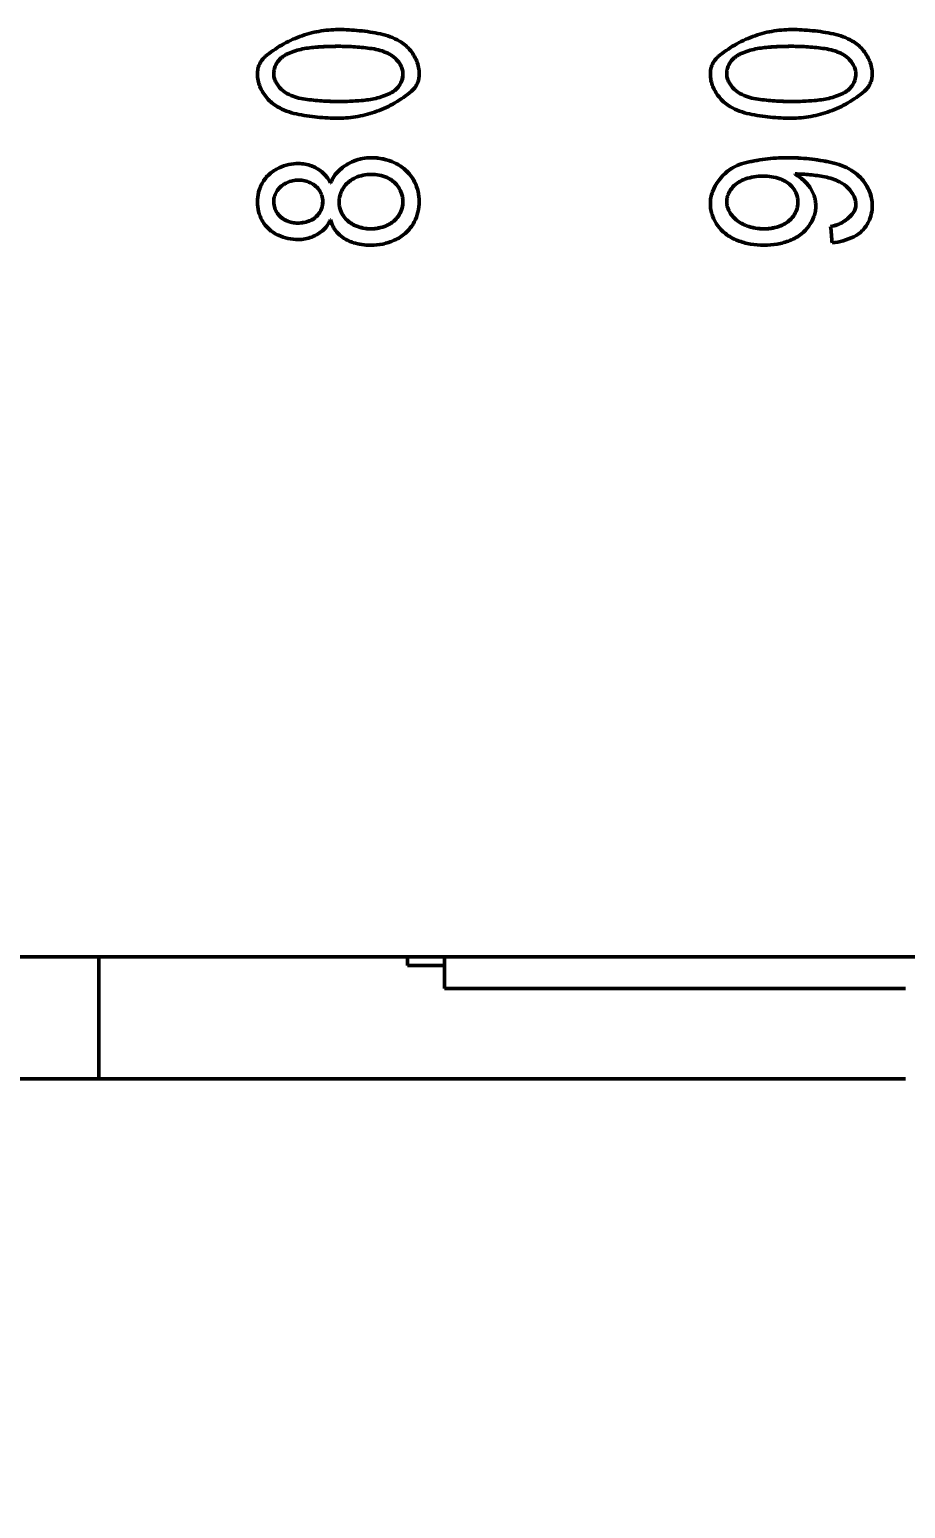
# Model space of a CAD drawing. Header units: millimetres. Extents: x -1259 to 2100, y -2965 to 1485.
# Drawn here: x 694.28 to 713.28, y 1029.75 to 1061.85 of the extents above; entities that cross this region are included whole.
import ezdxf

# ---------------------------------------------------------------- set-up
doc = ezdxf.new("R2010")
doc.units = ezdxf.units.MM
doc.header["$LTSCALE"] = 5
doc.layers.add('Dimension (ISO)', color=7, linetype='Continuous', lineweight=25)
doc.layers.add('Visible (ISO)', color=7, linetype='Continuous', lineweight=50)
doc.styles.add('Note Text (ISO)', font='tahoma.ttf')
doc.dimstyles.new('Default (ISO)', dxfattribs={"dimscale": 5, "dimtxt": 3.5, "dimasz": 2.5, "dimexe": 3.175, "dimexo": 0, "dimgap": 0.762, "dimtad": 1, "dimrnd": 1e-08, "dimzin": 0, "dimtxsty": 'Note Text (ISO)', "dimcen": 0.09, "dimdle": 10, "dimclrd": 256, "dimclre": 256, "dimclrt": 256, "dimazin": 0, "dimtfac": 1.001486, "dimtmove": 0, "dimatfit": 3, "dimfxl": 1, "dimtolj": 1, "dimtzin": 0, "dimlwd": -1, "dimlwe": -1, "dimarcsym": 0})

# ---------------------------------------------------------------- blocks, each defined once
blk = doc.blocks.new('*D9')
at = {"layer": 'Defpoints', "color": 0, "transparency": 16777216}
for p in [(622.199, 1039.076), (973.199, 1039.076), (973.199, 970.469)]:
    blk.add_point(p, dxfattribs=at)
at = {"layer": 'Dimension (ISO)', "transparency": 16777216}
for p, q in [((622.199, 1039.076), (622.199, 954.594)), ((973.199, 1039.076), (973.199, 954.594)), ((634.699, 970.469), (960.699, 970.469))]:
    blk.add_line(p, q, dxfattribs=at)
for points in [[(634.699, 972.552), (634.699, 968.386), (622.199, 970.469)], [(960.699, 972.552), (960.699, 968.386), (973.199, 970.469)]]:
    blk.add_solid(points, dxfattribs=at)
at = {"layer": 'Dimension (ISO)', "transparency": 16777216, "insert": (775.214, 992.508), "char_height": 17.5, "attachment_point": 1, "style": 'Note Text (ISO)'}
blk.add_mtext('\\A1;351', dxfattribs=at)

msp = doc.modelspace()

# ---------------------------------------------------------------- linework, layer by layer
at = {"layer": 'Visible (ISO)'}
for p, q in [((699.219, 1060.887), (699.219, 1060.887)), ((709.047, 1060.887), (709.047, 1060.887)), ((710.884, 1058.716), (710.884, 1058.708)), ((700.799, 1058.522), (700.808, 1058.522)), ((700.799, 1058.522), (700.799, 1058.521)), ((700.799, 1058.521), (700.808, 1058.521)), ((700.808, 1058.522), (700.808, 1058.521)), ((699.219, 1058.11), (699.219, 1058.109)), ((702.731, 1058.117), (702.731, 1058.116)), ((709.047, 1058.076), (709.047, 1058.074)), ((711.335, 1058.024), (711.335, 1058.022)), ((712.56, 1058.031), (712.56, 1058.029)), ((700.808, 1057.719), (700.799, 1057.719)), ((711.657, 1057.579), (711.657, 1057.578)), ((619.057, 1041.726), (724.72, 1041.726)), ((695.779, 1041.726), (695.779, 1039.076)), ((702.479, 1041.726), (702.479, 1041.534)), ((703.279, 1041.034), (703.279, 1041.726)), ((702.479, 1041.534), (703.279, 1041.534)), ((703.279, 1041.034), (713.279, 1041.034)), ((647.199, 1039.076), (713.279, 1039.076))]:
    msp.add_line(p, q, dxfattribs=at)
for centre, major_axis, ratio, start_param, end_param in [((700.978, 1055.004), (-6.485, 0.006), 0.999795, 4.713418, 4.790933), ((700.978, 1055), (-6.488, 0.006), 0.999795, 4.713418, 4.790893), ((710.806, 1055.004), (-6.485, 0.006), 0.999795, 4.713418, 4.790933), ((710.806, 1055), (-6.488, 0.006), 0.999795, 4.713418, 4.790893), ((702.091, 1060.871), (-0.04, -0.354), 0.799462, 1.307883, 1.709568), ((702.091, 1060.871), (-0.04, -0.354), 0.800062, 1.308109, 1.709422), ((711.919, 1060.871), (-0.04, -0.354), 0.799462, 1.307883, 1.709568), ((711.919, 1060.871), (-0.04, -0.354), 0.800062, 1.308109, 1.709422), ((700.977, 1066.501), (6.216, -0.003), 0.999215, 4.712978, 4.793175), ((700.977, 1066.498), (6.213, -0.003), 0.999215, 4.712978, 4.793217), ((710.806, 1066.501), (6.216, -0.003), 0.999215, 4.712978, 4.793175), ((710.806, 1066.498), (6.213, -0.003), 0.999215, 4.712978, 4.793217), ((699.842, 1058.129), (-0.041, -0.328), 0.808096, 4.45868, 4.867248), ((699.855, 1058.095), (0.04, -0.344), 0.809347, 4.570562, 4.982879), ((699.855, 1058.097), (0.04, -0.344), 0.809949, 4.574927, 4.982712), ((700.352, 1058.134), (0.043, -0.349), 0.807998, 1.418601, 1.818623), ((700.347, 1058.099), (-0.039, -0.356), 0.809254, 1.310307, 1.706396), ((700.346, 1058.1), (-0.039, -0.355), 0.80987, 1.310464, 1.702163), ((700.346, 1058.1), (-0.039, -0.355), 0.80987, 1.704299, 1.706452), ((711.674, 1061.107), (-1.747, 19.444), 0.01731, 1.751776, 1.770453)]:
    msp.add_ellipse(centre, major_axis=major_axis, ratio=ratio, start_param=start_param, end_param=end_param, dxfattribs=at)
for points, knots in [([(699.39, 1061.265), (699.503, 1061.358), (699.622, 1061.442), (699.873, 1061.588), (700.004, 1061.65), (700.273, 1061.749), (700.412, 1061.787), (700.693, 1061.837), (700.835, 1061.85), (700.978, 1061.85)], [0, 0, 0, 0, 0.043807, 0.043807, 0.0870851, 0.0870851, 0.1299533, 0.1299533, 0.172765, 0.172765, 0.172765, 0.172765]), ([(700.978, 1061.85), (701.131, 1061.85), (701.284, 1061.842), (701.589, 1061.811), (701.74, 1061.788), (701.89, 1061.757)], [0, 0, 0, 0, 0.04591624, 0.04591624, 0.09190288, 0.09190288, 0.09190288, 0.09190288]), ([(709.219, 1061.265), (709.331, 1061.358), (709.45, 1061.442), (709.701, 1061.588), (709.832, 1061.65), (710.102, 1061.749), (710.24, 1061.787), (710.521, 1061.837), (710.663, 1061.85), (710.806, 1061.85)], [0, 0, 0, 0, 0.043807, 0.043807, 0.0870851, 0.0870851, 0.1299533, 0.1299533, 0.172765, 0.172765, 0.172765, 0.172765]), ([(710.806, 1061.85), (710.959, 1061.85), (711.112, 1061.842), (711.417, 1061.811), (711.568, 1061.788), (711.719, 1061.757)], [0, 0, 0, 0, 0.04591624, 0.04591624, 0.09190288, 0.09190288, 0.09190288, 0.09190288]), ([(701.89, 1061.757), (701.962, 1061.742), (702.032, 1061.722), (702.169, 1061.67), (702.235, 1061.638), (702.299, 1061.602)], [0, 0, 0, 0, 0.02187074, 0.02187074, 0.0439155, 0.0439155, 0.0439155, 0.0439155]), ([(702.299, 1061.602), (702.383, 1061.553), (702.458, 1061.491), (702.586, 1061.343), (702.638, 1061.257), (702.676, 1061.166)], [0, 0, 0, 0, 0.02895113, 0.02895113, 0.05859624, 0.05859624, 0.05859624, 0.05859624]), ([(711.719, 1061.757), (711.79, 1061.742), (711.86, 1061.722), (711.997, 1061.67), (712.063, 1061.638), (712.127, 1061.602)], [0, 0, 0, 0, 0.02187074, 0.02187074, 0.0439155, 0.0439155, 0.0439155, 0.0439155]), ([(712.127, 1061.602), (712.211, 1061.553), (712.286, 1061.491), (712.414, 1061.343), (712.466, 1061.257), (712.504, 1061.166)], [0, 0, 0, 0, 0.02895113, 0.02895113, 0.05859624, 0.05859624, 0.05859624, 0.05859624]), ([(699.219, 1060.887), (699.219, 1060.923), (699.223, 1060.96), (699.238, 1061.03), (699.249, 1061.065), (699.279, 1061.13), (699.297, 1061.161), (699.34, 1061.217), (699.364, 1061.242), (699.39, 1061.265)], [0, 0, 0, 0, 0.01087225, 0.01087225, 0.02166283, 0.02166283, 0.03231179, 0.03231179, 0.04278236, 0.04278236, 0.04278236, 0.04278236]), ([(699.719, 1061.22), (699.692, 1061.195), (699.668, 1061.166), (699.627, 1061.103), (699.61, 1061.068), (699.598, 1061.032)], [0, 0, 0, 0, 0.01121573, 0.01121573, 0.02263574, 0.02263574, 0.02263574, 0.02263574]), ([(699.854, 1061.313), (699.83, 1061.301), (699.806, 1061.287), (699.761, 1061.256), (699.74, 1061.239), (699.719, 1061.22)], [0, 0, 0, 0, 0.00814539, 0.00814539, 0.01637582, 0.01637582, 0.01637582, 0.01637582]), ([(699.854, 1061.313), (699.83, 1061.301), (699.806, 1061.287), (699.761, 1061.256), (699.74, 1061.239), (699.719, 1061.22)], [0, 0, 0, 0, 0.00814431, 0.00814431, 0.0163731, 0.0163731, 0.0163731, 0.0163731]), ([(700.162, 1061.421), (700.109, 1061.409), (700.057, 1061.394), (699.954, 1061.358), (699.903, 1061.337), (699.854, 1061.313)], [0, 0, 0, 0, 0.01633595, 0.01633595, 0.03276173, 0.03276173, 0.03276173, 0.03276173]), ([(700.162, 1061.421), (700.109, 1061.409), (700.057, 1061.394), (699.954, 1061.358), (699.903, 1061.336), (699.854, 1061.313)], [0, 0, 0, 0, 0.01633527, 0.01633527, 0.03275973, 0.03275973, 0.03275973, 0.03275973]), ([(700.476, 1061.468), (700.423, 1061.464), (700.371, 1061.458), (700.266, 1061.442), (700.214, 1061.432), (700.162, 1061.421)], [0, 0, 0, 0, 0.01585173, 0.01585173, 0.03170337, 0.03170337, 0.03170337, 0.03170337]), ([(700.476, 1061.468), (700.423, 1061.464), (700.371, 1061.458), (700.266, 1061.442), (700.214, 1061.432), (700.162, 1061.421)], [0, 0, 0, 0, 0.01585153, 0.01585153, 0.03170296, 0.03170296, 0.03170296, 0.03170296]), ([(701.705, 1061.437), (701.585, 1061.454), (701.464, 1061.466), (701.221, 1061.483), (701.099, 1061.487), (700.978, 1061.487)], [0, 0, 0, 0, 0.0364797, 0.0364797, 0.07295946, 0.07295946, 0.07295946, 0.07295946]), ([(701.705, 1061.437), (701.585, 1061.454), (701.464, 1061.466), (701.221, 1061.483), (701.099, 1061.487), (700.978, 1061.487)], [0, 0, 0, 0, 0.03647941, 0.03647941, 0.0729589, 0.0729589, 0.0729589, 0.0729589]), ([(702.049, 1061.336), (701.995, 1061.361), (701.938, 1061.383), (701.823, 1061.416), (701.764, 1061.429), (701.705, 1061.437)], [0, 0, 0, 0, 0.0180603, 0.0180603, 0.03601367, 0.03601367, 0.03601367, 0.03601367]), ([(702.049, 1061.336), (701.995, 1061.361), (701.938, 1061.382), (701.823, 1061.416), (701.764, 1061.429), (701.705, 1061.437)], [0, 0, 0, 0, 0.01805894, 0.01805894, 0.03601173, 0.03601173, 0.03601173, 0.03601173]), ([(702.339, 1061.05), (702.308, 1061.113), (702.266, 1061.17), (702.168, 1061.267), (702.111, 1061.307), (702.049, 1061.336)], [0, 0, 0, 0, 0.02103243, 0.02103243, 0.04155381, 0.04155381, 0.04155381, 0.04155381]), ([(709.047, 1060.887), (709.047, 1060.923), (709.051, 1060.96), (709.066, 1061.03), (709.078, 1061.065), (709.107, 1061.13), (709.125, 1061.161), (709.168, 1061.217), (709.192, 1061.242), (709.219, 1061.265)], [0, 0, 0, 0, 0.01087225, 0.01087225, 0.02166283, 0.02166283, 0.03231179, 0.03231179, 0.04278236, 0.04278236, 0.04278236, 0.04278236]), ([(709.547, 1061.22), (709.52, 1061.195), (709.496, 1061.166), (709.455, 1061.103), (709.438, 1061.068), (709.426, 1061.032)], [0, 0, 0, 0, 0.01121573, 0.01121573, 0.02263574, 0.02263574, 0.02263574, 0.02263574]), ([(709.682, 1061.313), (709.658, 1061.301), (709.634, 1061.287), (709.589, 1061.256), (709.568, 1061.239), (709.547, 1061.22)], [0, 0, 0, 0, 0.00814539, 0.00814539, 0.01637582, 0.01637582, 0.01637582, 0.01637582]), ([(709.682, 1061.313), (709.658, 1061.301), (709.634, 1061.287), (709.589, 1061.256), (709.568, 1061.239), (709.547, 1061.22)], [0, 0, 0, 0, 0.00814431, 0.00814431, 0.0163731, 0.0163731, 0.0163731, 0.0163731]), ([(709.991, 1061.421), (709.937, 1061.409), (709.885, 1061.394), (709.782, 1061.358), (709.731, 1061.337), (709.682, 1061.313)], [0, 0, 0, 0, 0.01633595, 0.01633595, 0.03276173, 0.03276173, 0.03276173, 0.03276173]), ([(709.991, 1061.421), (709.937, 1061.409), (709.885, 1061.394), (709.782, 1061.358), (709.731, 1061.336), (709.682, 1061.313)], [0, 0, 0, 0, 0.01633527, 0.01633527, 0.03275973, 0.03275973, 0.03275973, 0.03275973]), ([(710.304, 1061.468), (710.251, 1061.464), (710.199, 1061.458), (710.094, 1061.442), (710.042, 1061.432), (709.991, 1061.421)], [0, 0, 0, 0, 0.01585173, 0.01585173, 0.03170337, 0.03170337, 0.03170337, 0.03170337]), ([(710.304, 1061.468), (710.251, 1061.464), (710.199, 1061.458), (710.094, 1061.442), (710.042, 1061.432), (709.991, 1061.421)], [0, 0, 0, 0, 0.01585153, 0.01585153, 0.03170296, 0.03170296, 0.03170296, 0.03170296]), ([(711.533, 1061.437), (711.413, 1061.454), (711.292, 1061.466), (711.049, 1061.483), (710.928, 1061.487), (710.806, 1061.487)], [0, 0, 0, 0, 0.0364797, 0.0364797, 0.07295946, 0.07295946, 0.07295946, 0.07295946]), ([(711.533, 1061.437), (711.413, 1061.454), (711.292, 1061.466), (711.049, 1061.483), (710.928, 1061.487), (710.806, 1061.487)], [0, 0, 0, 0, 0.03647941, 0.03647941, 0.0729589, 0.0729589, 0.0729589, 0.0729589]), ([(711.877, 1061.336), (711.823, 1061.361), (711.766, 1061.383), (711.651, 1061.416), (711.592, 1061.429), (711.533, 1061.437)], [0, 0, 0, 0, 0.0180603, 0.0180603, 0.03601367, 0.03601367, 0.03601367, 0.03601367]), ([(711.877, 1061.336), (711.823, 1061.361), (711.766, 1061.382), (711.651, 1061.416), (711.592, 1061.429), (711.533, 1061.437)], [0, 0, 0, 0, 0.01805894, 0.01805894, 0.03601173, 0.03601173, 0.03601173, 0.03601173]), ([(712.167, 1061.05), (712.136, 1061.113), (712.094, 1061.17), (711.996, 1061.267), (711.939, 1061.307), (711.877, 1061.336)], [0, 0, 0, 0, 0.02103243, 0.02103243, 0.04155381, 0.04155381, 0.04155381, 0.04155381]), ([(699.274, 1060.612), (699.256, 1060.655), (699.242, 1060.7), (699.224, 1060.793), (699.219, 1060.84), (699.219, 1060.887)], [0, 0, 0, 0, 0.014091, 0.014091, 0.02827231, 0.02827231, 0.02827231, 0.02827231]), ([(699.598, 1061.032), (699.59, 1061.008), (699.584, 1060.984), (699.576, 1060.935), (699.574, 1060.909), (699.574, 1060.884)], [0, 0, 0, 0, 0.00749917, 0.00749917, 0.01503178, 0.01503178, 0.01503178, 0.01503178]), ([(699.574, 1060.884), (699.574, 1060.857), (699.577, 1060.829), (699.59, 1060.775), (699.599, 1060.749), (699.612, 1060.724)], [0, 0, 0, 0, 0.00835341, 0.00835341, 0.01663391, 0.01663391, 0.01663391, 0.01663391]), ([(699.574, 1060.884), (699.574, 1060.857), (699.577, 1060.829), (699.59, 1060.775), (699.599, 1060.749), (699.612, 1060.724)], [0, 0, 0, 0, 0.00834912, 0.00834912, 0.01662582, 0.01662582, 0.01662582, 0.01662582]), ([(702.377, 1060.888), (702.377, 1060.916), (702.374, 1060.944), (702.361, 1060.999), (702.352, 1061.025), (702.339, 1061.05)], [0, 0, 0, 0, 0.00840975, 0.00840975, 0.01674845, 0.01674845, 0.01674845, 0.01674845]), ([(702.731, 1060.887), (702.731, 1060.851), (702.728, 1060.815), (702.713, 1060.744), (702.701, 1060.71), (702.672, 1060.645), (702.654, 1060.615), (702.611, 1060.559), (702.587, 1060.533), (702.561, 1060.511)], [0, 0, 0, 0, 0.01084531, 0.01084531, 0.02160922, 0.02160922, 0.03223192, 0.03223192, 0.04267677, 0.04267677, 0.04267677, 0.04267677]), ([(702.676, 1061.166), (702.694, 1061.122), (702.708, 1061.076), (702.727, 1060.983), (702.731, 1060.935), (702.731, 1060.887)], [0, 0, 0, 0, 0.0142434, 0.0142434, 0.02857688, 0.02857688, 0.02857688, 0.02857688]), ([(709.102, 1060.612), (709.084, 1060.655), (709.07, 1060.7), (709.052, 1060.793), (709.047, 1060.84), (709.047, 1060.887)], [0, 0, 0, 0, 0.014091, 0.014091, 0.02827231, 0.02827231, 0.02827231, 0.02827231]), ([(709.426, 1061.032), (709.418, 1061.008), (709.412, 1060.984), (709.404, 1060.935), (709.402, 1060.909), (709.402, 1060.884)], [0, 0, 0, 0, 0.00749917, 0.00749917, 0.01503178, 0.01503178, 0.01503178, 0.01503178]), ([(709.402, 1060.884), (709.402, 1060.857), (709.405, 1060.829), (709.418, 1060.775), (709.427, 1060.749), (709.44, 1060.724)], [0, 0, 0, 0, 0.00835341, 0.00835341, 0.01663391, 0.01663391, 0.01663391, 0.01663391]), ([(709.402, 1060.884), (709.402, 1060.857), (709.405, 1060.829), (709.418, 1060.775), (709.427, 1060.749), (709.44, 1060.724)], [0, 0, 0, 0, 0.00834912, 0.00834912, 0.01662582, 0.01662582, 0.01662582, 0.01662582]), ([(712.205, 1060.888), (712.205, 1060.916), (712.202, 1060.944), (712.189, 1060.999), (712.18, 1061.025), (712.167, 1061.05)], [0, 0, 0, 0, 0.00840975, 0.00840975, 0.01674845, 0.01674845, 0.01674845, 0.01674845]), ([(712.56, 1060.887), (712.56, 1060.851), (712.556, 1060.815), (712.541, 1060.744), (712.529, 1060.71), (712.5, 1060.645), (712.482, 1060.615), (712.439, 1060.559), (712.415, 1060.533), (712.389, 1060.511)], [0, 0, 0, 0, 0.01084531, 0.01084531, 0.02160922, 0.02160922, 0.03223192, 0.03223192, 0.04267677, 0.04267677, 0.04267677, 0.04267677]), ([(712.504, 1061.166), (712.522, 1061.122), (712.536, 1061.076), (712.555, 1060.983), (712.56, 1060.935), (712.56, 1060.887)], [0, 0, 0, 0, 0.0142434, 0.0142434, 0.02857688, 0.02857688, 0.02857688, 0.02857688]), ([(699.654, 1060.175), (699.57, 1060.223), (699.495, 1060.286), (699.366, 1060.434), (699.313, 1060.52), (699.274, 1060.612)], [0, 0, 0, 0, 0.02907119, 0.02907119, 0.05883924, 0.05883924, 0.05883924, 0.05883924]), ([(702.096, 1060.465), (702.12, 1060.477), (702.144, 1060.491), (702.189, 1060.522), (702.211, 1060.539), (702.231, 1060.557)], [0, 0, 0, 0, 0.00816866, 0.00816866, 0.016422, 0.016422, 0.016422, 0.016422]), ([(702.096, 1060.466), (702.12, 1060.477), (702.144, 1060.491), (702.189, 1060.522), (702.211, 1060.539), (702.231, 1060.557)], [0, 0, 0, 0, 0.00816759, 0.00816759, 0.01641929, 0.01641929, 0.01641929, 0.01641929]), ([(702.231, 1060.557), (702.259, 1060.583), (702.284, 1060.612), (702.325, 1060.676), (702.342, 1060.711), (702.354, 1060.748)], [0, 0, 0, 0, 0.01135824, 0.01135824, 0.0229261, 0.0229261, 0.0229261, 0.0229261]), ([(709.482, 1060.175), (709.398, 1060.223), (709.323, 1060.286), (709.194, 1060.434), (709.141, 1060.52), (709.102, 1060.612)], [0, 0, 0, 0, 0.02907119, 0.02907119, 0.05883924, 0.05883924, 0.05883924, 0.05883924]), ([(711.924, 1060.465), (711.948, 1060.477), (711.972, 1060.491), (712.017, 1060.522), (712.039, 1060.539), (712.059, 1060.557)], [0, 0, 0, 0, 0.00816866, 0.00816866, 0.016422, 0.016422, 0.016422, 0.016422]), ([(711.924, 1060.466), (711.948, 1060.477), (711.972, 1060.491), (712.017, 1060.522), (712.039, 1060.539), (712.059, 1060.557)], [0, 0, 0, 0, 0.00816759, 0.00816759, 0.01641929, 0.01641929, 0.01641929, 0.01641929]), ([(712.059, 1060.557), (712.087, 1060.583), (712.112, 1060.612), (712.153, 1060.676), (712.17, 1060.711), (712.182, 1060.748)], [0, 0, 0, 0, 0.01135824, 0.01135824, 0.0229261, 0.0229261, 0.0229261, 0.0229261]), ([(699.907, 1060.439), (699.963, 1060.414), (700.02, 1060.393), (700.136, 1060.36), (700.195, 1060.347), (700.255, 1060.339)], [0, 0, 0, 0, 0.0182188, 0.0182188, 0.03633571, 0.03633571, 0.03633571, 0.03633571]), ([(699.907, 1060.439), (699.963, 1060.414), (700.02, 1060.393), (700.136, 1060.36), (700.195, 1060.347), (700.255, 1060.339)], [0, 0, 0, 0, 0.01821749, 0.01821749, 0.03633384, 0.03633384, 0.03633384, 0.03633384]), ([(700.255, 1060.339), (700.375, 1060.322), (700.495, 1060.31), (700.736, 1060.294), (700.857, 1060.289), (700.978, 1060.289)], [0, 0, 0, 0, 0.0362469, 0.0362469, 0.07249386, 0.07249386, 0.07249386, 0.07249386]), ([(700.255, 1060.339), (700.375, 1060.323), (700.495, 1060.31), (700.736, 1060.294), (700.857, 1060.29), (700.978, 1060.29)], [0, 0, 0, 0, 0.03624663, 0.03624663, 0.07249332, 0.07249332, 0.07249332, 0.07249332]), ([(702.561, 1060.511), (702.449, 1060.417), (702.329, 1060.334), (702.079, 1060.188), (701.949, 1060.126), (701.68, 1060.027), (701.542, 1059.99), (701.262, 1059.94), (701.12, 1059.927), (700.978, 1059.927)], [0, 0, 0, 0, 0.0436851, 0.0436851, 0.0868429, 0.0868429, 0.129592, 0.129592, 0.1722832, 0.1722832, 0.1722832, 0.1722832]), ([(701.476, 1060.309), (701.528, 1060.314), (701.58, 1060.32), (701.684, 1060.336), (701.736, 1060.345), (701.787, 1060.357)], [0, 0, 0, 0, 0.01574971, 0.01574971, 0.03149932, 0.03149932, 0.03149932, 0.03149932]), ([(701.476, 1060.31), (701.528, 1060.314), (701.58, 1060.32), (701.684, 1060.336), (701.736, 1060.346), (701.787, 1060.357)], [0, 0, 0, 0, 0.0157495, 0.0157495, 0.0314989, 0.0314989, 0.0314989, 0.0314989]), ([(701.787, 1060.357), (701.84, 1060.369), (701.893, 1060.384), (701.996, 1060.421), (702.047, 1060.442), (702.096, 1060.466)], [0, 0, 0, 0, 0.01636497, 0.01636497, 0.03281748, 0.03281748, 0.03281748, 0.03281748]), ([(701.787, 1060.357), (701.84, 1060.369), (701.893, 1060.384), (701.996, 1060.42), (702.047, 1060.441), (702.096, 1060.465)], [0, 0, 0, 0, 0.01636565, 0.01636565, 0.03281947, 0.03281947, 0.03281947, 0.03281947]), ([(709.735, 1060.439), (709.791, 1060.414), (709.848, 1060.393), (709.964, 1060.36), (710.023, 1060.347), (710.083, 1060.339)], [0, 0, 0, 0, 0.0182188, 0.0182188, 0.03633571, 0.03633571, 0.03633571, 0.03633571]), ([(709.735, 1060.439), (709.791, 1060.414), (709.848, 1060.393), (709.964, 1060.36), (710.023, 1060.347), (710.083, 1060.339)], [0, 0, 0, 0, 0.01821749, 0.01821749, 0.03633384, 0.03633384, 0.03633384, 0.03633384]), ([(710.083, 1060.339), (710.203, 1060.322), (710.323, 1060.31), (710.564, 1060.294), (710.685, 1060.289), (710.806, 1060.289)], [0, 0, 0, 0, 0.0362469, 0.0362469, 0.07249386, 0.07249386, 0.07249386, 0.07249386]), ([(710.083, 1060.339), (710.203, 1060.323), (710.323, 1060.31), (710.564, 1060.294), (710.685, 1060.29), (710.806, 1060.29)], [0, 0, 0, 0, 0.03624663, 0.03624663, 0.07249332, 0.07249332, 0.07249332, 0.07249332]), ([(712.389, 1060.511), (712.277, 1060.417), (712.157, 1060.334), (711.907, 1060.188), (711.777, 1060.126), (711.508, 1060.027), (711.371, 1059.99), (711.09, 1059.94), (710.948, 1059.927), (710.806, 1059.927)], [0, 0, 0, 0, 0.0436851, 0.0436851, 0.0868429, 0.0868429, 0.129592, 0.129592, 0.1722832, 0.1722832, 0.1722832, 0.1722832]), ([(711.304, 1060.309), (711.356, 1060.314), (711.408, 1060.32), (711.512, 1060.336), (711.564, 1060.345), (711.615, 1060.357)], [0, 0, 0, 0, 0.01574971, 0.01574971, 0.03149932, 0.03149932, 0.03149932, 0.03149932]), ([(711.304, 1060.31), (711.356, 1060.314), (711.408, 1060.32), (711.512, 1060.336), (711.564, 1060.346), (711.615, 1060.357)], [0, 0, 0, 0, 0.0157495, 0.0157495, 0.0314989, 0.0314989, 0.0314989, 0.0314989]), ([(711.615, 1060.357), (711.668, 1060.369), (711.721, 1060.384), (711.824, 1060.421), (711.875, 1060.442), (711.924, 1060.466)], [0, 0, 0, 0, 0.01636497, 0.01636497, 0.03281748, 0.03281748, 0.03281748, 0.03281748]), ([(711.615, 1060.357), (711.668, 1060.369), (711.721, 1060.384), (711.824, 1060.42), (711.875, 1060.441), (711.924, 1060.465)], [0, 0, 0, 0, 0.01636565, 0.01636565, 0.03281947, 0.03281947, 0.03281947, 0.03281947]), ([(700.065, 1060.02), (699.993, 1060.035), (699.923, 1060.055), (699.785, 1060.107), (699.718, 1060.139), (699.654, 1060.175)], [0, 0, 0, 0, 0.02195878, 0.02195878, 0.04409052, 0.04409052, 0.04409052, 0.04409052]), ([(700.978, 1059.927), (700.825, 1059.927), (700.672, 1059.935), (700.367, 1059.966), (700.215, 1059.989), (700.065, 1060.02)], [0, 0, 0, 0, 0.04594796, 0.04594796, 0.09196619, 0.09196619, 0.09196619, 0.09196619]), ([(709.893, 1060.02), (709.821, 1060.035), (709.751, 1060.055), (709.613, 1060.107), (709.546, 1060.139), (709.482, 1060.175)], [0, 0, 0, 0, 0.02195878, 0.02195878, 0.04409052, 0.04409052, 0.04409052, 0.04409052]), ([(710.806, 1059.927), (710.653, 1059.927), (710.5, 1059.935), (710.195, 1059.966), (710.043, 1059.989), (709.893, 1060.02)], [0, 0, 0, 0, 0.04594796, 0.04594796, 0.09196619, 0.09196619, 0.09196619, 0.09196619]), ([(700.99, 1058.793), (701.086, 1058.88), (701.197, 1058.951), (701.436, 1059.045), (701.562, 1059.07), (701.69, 1059.07)], [0, 0, 0, 0, 0.03893805, 0.03893805, 0.07722257, 0.07722257, 0.07722257, 0.07722257]), ([(701.69, 1059.069), (701.561, 1059.069), (701.434, 1059.044), (701.195, 1058.949), (701.085, 1058.878), (700.99, 1058.792)], [-0.07725089, -0.07725089, -0.07725089, -0.07725089, -0.03866683, -0.03866683, 0, 0, 0, 0]), ([(701.69, 1059.069), (701.776, 1059.069), (701.863, 1059.059), (702.032, 1059.022), (702.115, 1058.994), (702.193, 1058.958)], [0, 0, 0, 0, 0.02599601, 0.02599601, 0.05198596, 0.05198596, 0.05198596, 0.05198596]), ([(709.42, 1058.774), (709.472, 1058.815), (709.528, 1058.851), (709.646, 1058.91), (709.708, 1058.933), (709.771, 1058.95)], [0, 0, 0, 0, 0.0199268, 0.0199268, 0.03960763, 0.03960763, 0.03960763, 0.03960763]), ([(709.42, 1058.773), (709.472, 1058.814), (709.528, 1058.85), (709.646, 1058.909), (709.708, 1058.932), (709.771, 1058.949)], [0, 0, 0, 0, 0.01993021, 0.01993021, 0.03961266, 0.03961266, 0.03961266, 0.03961266]), ([(710.71, 1059.069), (710.552, 1059.069), (710.393, 1059.059), (710.08, 1059.018), (709.924, 1058.988), (709.771, 1058.949)], [-0.09492566, -0.09492566, -0.09492566, -0.09492566, -0.0474614, -0.0474614, 0, 0, 0, 0]), ([(710.71, 1059.069), (710.871, 1059.069), (711.033, 1059.06), (711.354, 1059.026), (711.514, 1059), (711.672, 1058.966)], [0, 0, 0, 0, 0.04847981, 0.04847981, 0.09695798, 0.09695798, 0.09695798, 0.09695798]), ([(711.672, 1058.967), (711.747, 1058.951), (711.82, 1058.929), (711.964, 1058.873), (712.034, 1058.839), (712.1, 1058.8)], [0, 0, 0, 0, 0.02302084, 0.02302084, 0.04622924, 0.04622924, 0.04622924, 0.04622924]), ([(711.672, 1058.966), (711.747, 1058.95), (711.82, 1058.928), (711.964, 1058.872), (712.034, 1058.838), (712.1, 1058.799)], [0, 0, 0, 0, 0.0230219, 0.0230219, 0.0462328, 0.0462328, 0.0462328, 0.0462328]), ([(699.694, 1058.85), (699.76, 1058.88), (699.829, 1058.903), (699.97, 1058.934), (700.042, 1058.942), (700.114, 1058.942)], [0, 0, 0, 0, 0.02179158, 0.02179158, 0.04344043, 0.04344043, 0.04344043, 0.04344043]), ([(700.114, 1058.943), (700.211, 1058.943), (700.306, 1058.925), (700.487, 1058.855), (700.571, 1058.803), (700.644, 1058.738)], [0, 0, 0, 0, 0.02884558, 0.02884558, 0.05816863, 0.05816863, 0.05816863, 0.05816863]), ([(700.114, 1058.942), (700.21, 1058.942), (700.306, 1058.924), (700.396, 1058.889), (700.486, 1058.855), (700.57, 1058.803), (700.644, 1058.737)], [-3.1415927, -3.1415927, -3.1415927, -3.1415927, -2.796578, -2.796578, -2.796578, -2.4515632, -2.4515632, -2.4515632, -2.4515632]), ([(700.644, 1058.737), (700.677, 1058.708), (700.707, 1058.674), (700.759, 1058.602), (700.781, 1058.562), (700.799, 1058.521)], [0, 0, 0, 0, 0.01334662, 0.01334662, 0.0269158, 0.0269158, 0.0269158, 0.0269158]), ([(700.808, 1058.521), (700.828, 1058.573), (700.853, 1058.622), (700.915, 1058.713), (700.95, 1058.755), (700.99, 1058.792)], [0, 0, 0, 0, 0.01669672, 0.01669672, 0.03310906, 0.03310906, 0.03310906, 0.03310906]), ([(701.344, 1058.635), (701.315, 1058.622), (701.288, 1058.607), (701.236, 1058.573), (701.211, 1058.554), (701.187, 1058.533)], [0, 0, 0, 0, 0.00932485, 0.00932485, 0.01875223, 0.01875223, 0.01875223, 0.01875223]), ([(701.689, 1058.708), (701.63, 1058.708), (701.571, 1058.702), (701.455, 1058.677), (701.398, 1058.659), (701.344, 1058.635)], [0, 0, 0, 0, 0.0177236, 0.0177236, 0.03555816, 0.03555816, 0.03555816, 0.03555816]), ([(702.033, 1058.636), (701.979, 1058.66), (701.922, 1058.678), (701.806, 1058.702), (701.748, 1058.708), (701.689, 1058.708)], [0, 0, 0, 0, 0.01776434, 0.01776434, 0.03542183, 0.03542183, 0.03542183, 0.03542183]), ([(702.186, 1058.538), (702.163, 1058.559), (702.138, 1058.577), (702.087, 1058.61), (702.061, 1058.624), (702.033, 1058.636)], [0, 0, 0, 0, 0.00918874, 0.00918874, 0.01827658, 0.01827658, 0.01827658, 0.01827658]), ([(702.433, 1058.801), (702.474, 1058.765), (702.511, 1058.724), (702.577, 1058.637), (702.607, 1058.59), (702.631, 1058.541)], [0, 0, 0, 0, 0.01642613, 0.01642613, 0.03309148, 0.03309148, 0.03309148, 0.03309148]), ([(710.187, 1058.672), (710.123, 1058.672), (710.059, 1058.666), (709.933, 1058.645), (709.871, 1058.629), (709.81, 1058.608)], [0, 0, 0, 0, 0.01915495, 0.01915495, 0.03838881, 0.03838881, 0.03838881, 0.03838881]), ([(710.557, 1058.609), (710.497, 1058.63), (710.436, 1058.646), (710.312, 1058.667), (710.249, 1058.672), (710.187, 1058.672)], [0, 0, 0, 0, 0.01890344, 0.01890344, 0.03772929, 0.03772929, 0.03772929, 0.03772929]), ([(711.53, 1058.653), (711.424, 1058.674), (711.317, 1058.69), (711.101, 1058.711), (710.993, 1058.716), (710.884, 1058.716)], [0, 0, 0, 0, 0.03252708, 0.03252708, 0.0650073, 0.0650073, 0.0650073, 0.0650073]), ([(712.1, 1058.8), (712.188, 1058.748), (712.268, 1058.681), (712.336, 1058.602), (712.403, 1058.523), (712.459, 1058.432), (712.5, 1058.334)], [0.4992833, 0.4992833, 0.4992833, 0.4992833, 0.8261863, 0.8261863, 0.8261863, 1.1530894, 1.1530894, 1.1530894, 1.1530894]), ([(712.1, 1058.799), (712.189, 1058.746), (712.269, 1058.679), (712.404, 1058.521), (712.459, 1058.43), (712.5, 1058.332)], [0, 0, 0, 0, 0.03098588, 0.03098588, 0.06270862, 0.06270862, 0.06270862, 0.06270862]), ([(699.73, 1058.445), (699.7, 1058.419), (699.673, 1058.388), (699.628, 1058.32), (699.609, 1058.283), (699.596, 1058.244)], [0, 0, 0, 0, 0.01222132, 0.01222132, 0.02467558, 0.02467558, 0.02467558, 0.02467558]), ([(699.857, 1058.526), (699.834, 1058.516), (699.812, 1058.504), (699.77, 1058.477), (699.749, 1058.462), (699.73, 1058.445)], [0, 0, 0, 0, 0.00750382, 0.00750382, 0.01508593, 0.01508593, 0.01508593, 0.01508593]), ([(700.116, 1058.582), (700.071, 1058.582), (700.027, 1058.577), (699.94, 1058.558), (699.898, 1058.544), (699.857, 1058.526)], [0, 0, 0, 0, 0.01332007, 0.01332007, 0.02672493, 0.02672493, 0.02672493, 0.02672493]), ([(700.369, 1058.526), (700.329, 1058.544), (700.288, 1058.558), (700.203, 1058.577), (700.159, 1058.582), (700.116, 1058.582)], [0, 0, 0, 0, 0.01311536, 0.01311536, 0.02614402, 0.02614402, 0.02614402, 0.02614402]), ([(700.488, 1058.447), (700.47, 1058.464), (700.451, 1058.478), (700.411, 1058.505), (700.391, 1058.516), (700.369, 1058.526)], [0, 0, 0, 0, 0.00723379, 0.00723379, 0.01438961, 0.01438961, 0.01438961, 0.01438961]), ([(700.614, 1058.253), (700.602, 1058.29), (700.585, 1058.326), (700.542, 1058.392), (700.517, 1058.421), (700.488, 1058.447)], [0, 0, 0, 0, 0.01189819, 0.01189819, 0.02358028, 0.02358028, 0.02358028, 0.02358028]), ([(701.187, 1058.533), (701.149, 1058.499), (701.116, 1058.46), (701.059, 1058.374), (701.036, 1058.327), (701.019, 1058.278)], [0, 0, 0, 0, 0.01541065, 0.01541065, 0.03110975, 0.03110975, 0.03110975, 0.03110975]), ([(702.348, 1058.292), (702.332, 1058.339), (702.31, 1058.385), (702.255, 1058.468), (702.223, 1058.506), (702.186, 1058.538)], [0, 0, 0, 0, 0.01515634, 0.01515634, 0.03003289, 0.03003289, 0.03003289, 0.03003289]), ([(709.047, 1058.076), (709.047, 1058.119), (709.051, 1058.162), (709.067, 1058.247), (709.079, 1058.288), (709.094, 1058.328)], [0, 0, 0, 0, 0.01308712, 0.01308712, 0.02610276, 0.02610276, 0.02610276, 0.02610276]), ([(709.047, 1058.074), (709.047, 1058.117), (709.051, 1058.16), (709.067, 1058.245), (709.079, 1058.287), (709.094, 1058.327)], [0, 0, 0, 0, 0.0130941, 0.0130941, 0.02611627, 0.02611627, 0.02611627, 0.02611627]), ([(709.627, 1058.514), (709.583, 1058.483), (709.544, 1058.446), (709.478, 1058.36), (709.45, 1058.313), (709.43, 1058.262)], [0, 0, 0, 0, 0.01609923, 0.01609923, 0.03254912, 0.03254912, 0.03254912, 0.03254912]), ([(709.81, 1058.608), (709.778, 1058.597), (709.746, 1058.583), (709.685, 1058.552), (709.655, 1058.534), (709.627, 1058.514)], [0, 0, 0, 0, 0.01031451, 0.01031451, 0.02071853, 0.02071853, 0.02071853, 0.02071853]), ([(710.733, 1058.518), (710.706, 1058.537), (710.677, 1058.555), (710.618, 1058.585), (710.588, 1058.598), (710.557, 1058.609)], [0, 0, 0, 0, 0.01001334, 0.01001334, 0.0199376, 0.0199376, 0.0199376, 0.0199376]), ([(710.917, 1058.275), (710.899, 1058.324), (710.873, 1058.37), (710.811, 1058.452), (710.774, 1058.488), (710.733, 1058.518)], [0, 0, 0, 0, 0.01572777, 0.01572777, 0.03111814, 0.03111814, 0.03111814, 0.03111814]), ([(711.097, 1058.556), (711.118, 1058.535), (711.138, 1058.514), (711.176, 1058.469), (711.194, 1058.445), (711.211, 1058.421)], [0, 0, 0, 0, 0.00884668, 0.00884668, 0.01776628, 0.01776628, 0.01776628, 0.01776628]), ([(711.097, 1058.554), (711.118, 1058.534), (711.138, 1058.512), (711.176, 1058.467), (711.194, 1058.444), (711.211, 1058.419)], [0, 0, 0, 0, 0.00884915, 0.00884915, 0.01777172, 0.01777172, 0.01777172, 0.01777172]), ([(711.211, 1058.419), (711.235, 1058.384), (711.256, 1058.346), (711.291, 1058.268), (711.305, 1058.226), (711.315, 1058.185)], [0, 0, 0, 0, 0.0129396, 0.0129396, 0.02601913, 0.02601913, 0.02601913, 0.02601913]), ([(712.164, 1058.228), (712.13, 1058.296), (712.086, 1058.359), (711.98, 1058.467), (711.919, 1058.511), (711.852, 1058.544)], [0, 0, 0, 0, 0.02301489, 0.02301489, 0.04547648, 0.04547648, 0.04547648, 0.04547648]), ([(712.5, 1058.332), (712.519, 1058.285), (712.534, 1058.235), (712.554, 1058.133), (712.56, 1058.081), (712.56, 1058.029)], [0, 0, 0, 0, 0.01567288, 0.01567288, 0.0314425, 0.0314425, 0.0314425, 0.0314425]), ([(701.019, 1058.278), (701.01, 1058.251), (701.003, 1058.223), (700.994, 1058.166), (700.991, 1058.137), (700.991, 1058.109)], [0, 0, 0, 0, 0.00868228, 0.00868228, 0.01740272, 0.01740272, 0.01740272, 0.01740272]), ([(700.991, 1058.109), (700.991, 1058.078), (700.994, 1058.047), (701.005, 1057.986), (701.012, 1057.957), (701.023, 1057.928)], [0, 0, 0, 0, 0.00936243, 0.00936243, 0.01867994, 0.01867994, 0.01867994, 0.01867994]), ([(700.991, 1058.109), (700.992, 1058.078), (700.994, 1058.048), (701.005, 1057.988), (701.012, 1057.958), (701.023, 1057.929)], [0.00015512, 0.00015512, 0.00015512, 0.00015512, 0.00935754, 0.00935754, 0.01867044, 0.01867044, 0.01867044, 0.01867044]), ([(702.347, 1057.94), (702.357, 1057.968), (702.364, 1057.997), (702.375, 1058.056), (702.377, 1058.086), (702.377, 1058.116)], [0, 0, 0, 0, 0.0090972, 0.0090972, 0.01823637, 0.01823637, 0.01823637, 0.01823637]), ([(702.347, 1057.941), (702.357, 1057.969), (702.364, 1057.999), (702.374, 1058.057), (702.377, 1058.087), (702.377, 1058.116)], [0, 0, 0, 0, 0.00909273, 0.00909273, 0.01807248, 0.01807248, 0.01807248, 0.01807248]), ([(702.377, 1058.116), (702.377, 1058.146), (702.375, 1058.176), (702.365, 1058.235), (702.358, 1058.264), (702.348, 1058.292)], [0, 0, 0, 0, 0.00905092, 0.00905092, 0.01806215, 0.01806215, 0.01806215, 0.01806215]), ([(709.094, 1057.809), (709.078, 1057.851), (709.067, 1057.895), (709.051, 1057.984), (709.047, 1058.029), (709.047, 1058.074)], [0, 0, 0, 0, 0.01366494, 0.01366494, 0.02739637, 0.02739637, 0.02739637, 0.02739637]), ([(709.43, 1058.262), (709.421, 1058.238), (709.414, 1058.213), (709.404, 1058.162), (709.402, 1058.136), (709.402, 1058.11)], [0, 0, 0, 0, 0.00782542, 0.00782542, 0.01569555, 0.01569555, 0.01569555, 0.01569555]), ([(709.402, 1058.11), (709.402, 1058.084), (709.404, 1058.059), (709.414, 1058.008), (709.422, 1057.983), (709.431, 1057.96)], [0, 0, 0, 0, 0.00784485, 0.00784485, 0.01564227, 0.01564227, 0.01564227, 0.01564227]), ([(709.402, 1058.11), (709.402, 1058.085), (709.404, 1058.06), (709.414, 1058.01), (709.422, 1057.985), (709.431, 1057.961)], [0.00015502, 0.00015502, 0.00015502, 0.00015502, 0.0078408, 0.0078408, 0.01563448, 0.01563448, 0.01563448, 0.01563448]), ([(710.948, 1058.102), (710.948, 1058.132), (710.946, 1058.161), (710.935, 1058.219), (710.927, 1058.248), (710.917, 1058.275)], [0, 0, 0, 0, 0.00894383, 0.00894383, 0.01784083, 0.01784083, 0.01784083, 0.01784083]), ([(710.921, 1057.943), (710.93, 1057.968), (710.937, 1057.994), (710.946, 1058.048), (710.948, 1058.075), (710.948, 1058.102)], [0, 0, 0, 0, 0.00823204, 0.00823204, 0.01650377, 0.01650377, 0.01650377, 0.01650377]), ([(710.921, 1057.944), (710.93, 1057.97), (710.937, 1057.996), (710.946, 1058.049), (710.948, 1058.076), (710.948, 1058.102)], [0, 0, 0, 0, 0.00822802, 0.00822802, 0.01634005, 0.01634005, 0.01634005, 0.01634005]), ([(711.335, 1058.022), (711.335, 1057.983), (711.332, 1057.944), (711.318, 1057.868), (711.308, 1057.83), (711.294, 1057.794)], [0, 0, 0, 0, 0.01184282, 0.01184282, 0.02362601, 0.02362601, 0.02362601, 0.02362601]), ([(711.315, 1058.186), (711.322, 1058.16), (711.327, 1058.133), (711.333, 1058.078), (711.335, 1058.051), (711.335, 1058.024)], [0, 0, 0, 0, 0.00830103, 0.00830103, 0.01660183, 0.01660183, 0.01660183, 0.01660183]), ([(711.315, 1058.185), (711.322, 1058.158), (711.327, 1058.131), (711.333, 1058.077), (711.335, 1058.049), (711.335, 1058.022)], [0, 0, 0, 0, 0.00830531, 0.00830531, 0.01661038, 0.01661038, 0.01661038, 0.01661038]), ([(712.148, 1057.874), (712.166, 1057.899), (712.181, 1057.927), (712.2, 1057.986), (712.205, 1058.018), (712.205, 1058.049)], [0, 0, 0, 0, 0.00937459, 0.00937459, 0.01888662, 0.01888662, 0.01888662, 0.01888662]), ([(712.205, 1058.049), (712.205, 1058.08), (712.202, 1058.111), (712.188, 1058.171), (712.177, 1058.2), (712.164, 1058.228)], [0, 0, 0, 0, 0.00940302, 0.00940302, 0.01873052, 0.01873052, 0.01873052, 0.01873052]), ([(699.597, 1057.972), (699.61, 1057.935), (699.628, 1057.899), (699.672, 1057.834), (699.698, 1057.805), (699.728, 1057.78)], [0, 0, 0, 0, 0.01199825, 0.01199825, 0.02376811, 0.02376811, 0.02376811, 0.02376811]), ([(699.728, 1057.781), (699.748, 1057.765), (699.768, 1057.75), (699.811, 1057.723), (699.833, 1057.711), (699.856, 1057.701)], [0, 0, 0, 0, 0.00764491, 0.00764491, 0.01521453, 0.01521453, 0.01521453, 0.01521453]), ([(699.728, 1057.78), (699.748, 1057.763), (699.768, 1057.748), (699.811, 1057.721), (699.833, 1057.71), (699.856, 1057.699)], [0, 0, 0, 0, 0.00764633, 0.00764633, 0.01521686, 0.01521686, 0.01521686, 0.01521686]), ([(699.856, 1057.701), (699.893, 1057.685), (699.932, 1057.672), (700.012, 1057.655), (700.052, 1057.651), (700.093, 1057.651)], [0, 0, 0, 0, 0.01224215, 0.01224215, 0.0244076, 0.0244076, 0.0244076, 0.0244076]), ([(699.856, 1057.699), (699.893, 1057.683), (699.932, 1057.67), (700.012, 1057.653), (700.052, 1057.649), (700.093, 1057.649)], [0, 0, 0, 0, 0.01224289, 0.01224289, 0.02440853, 0.02440853, 0.02440853, 0.02440853]), ([(700.093, 1057.651), (700.141, 1057.651), (700.189, 1057.656), (700.283, 1057.675), (700.329, 1057.69), (700.373, 1057.709)], [0, 0, 0, 0, 0.01439021, 0.01439021, 0.0288671, 0.0288671, 0.0288671, 0.0288671]), ([(700.093, 1057.649), (700.141, 1057.649), (700.189, 1057.654), (700.283, 1057.673), (700.329, 1057.688), (700.373, 1057.707)], [0, 0, 0, 0, 0.01439035, 0.01439035, 0.02886802, 0.02886802, 0.02886802, 0.02886802]), ([(700.373, 1057.709), (700.395, 1057.718), (700.415, 1057.729), (700.454, 1057.755), (700.473, 1057.769), (700.49, 1057.785)], [0, 0, 0, 0, 0.00702495, 0.00702495, 0.01413319, 0.01413319, 0.01413319, 0.01413319]), ([(700.373, 1057.707), (700.395, 1057.716), (700.415, 1057.727), (700.454, 1057.753), (700.473, 1057.768), (700.49, 1057.783)], [0, 0, 0, 0, 0.00702579, 0.00702579, 0.01413544, 0.01413544, 0.01413544, 0.01413544]), ([(700.49, 1057.783), (700.519, 1057.809), (700.543, 1057.839), (700.585, 1057.904), (700.602, 1057.94), (700.615, 1057.977)], [0, 0, 0, 0, 0.0115921, 0.0115921, 0.02339444, 0.02339444, 0.02339444, 0.02339444]), ([(700.799, 1057.719), (700.784, 1057.679), (700.764, 1057.641), (700.717, 1057.57), (700.689, 1057.538), (700.658, 1057.509)], [0, 0, 0, 0, 0.01300371, 0.01300371, 0.02578401, 0.02578401, 0.02578401, 0.02578401]), ([(700.87, 1057.556), (700.856, 1057.581), (700.843, 1057.608), (700.822, 1057.662), (700.814, 1057.69), (700.808, 1057.719)], [0, 0, 0, 0, 0.00884037, 0.00884037, 0.01776071, 0.01776071, 0.01776071, 0.01776071]), ([(701.023, 1057.928), (701.04, 1057.88), (701.063, 1057.835), (701.121, 1057.754), (701.155, 1057.717), (701.193, 1057.686)], [0, 0, 0, 0, 0.01526595, 0.01526595, 0.030231, 0.030231, 0.030231, 0.030231]), ([(701.193, 1057.688), (701.218, 1057.668), (701.244, 1057.65), (701.299, 1057.617), (701.327, 1057.603), (701.357, 1057.591)], [0, 0, 0, 0, 0.00962403, 0.00962403, 0.01915652, 0.01915652, 0.01915652, 0.01915652]), ([(701.193, 1057.686), (701.218, 1057.666), (701.244, 1057.648), (701.299, 1057.615), (701.327, 1057.601), (701.357, 1057.589)], [0, 0, 0, 0, 0.00962572, 0.00962572, 0.01915927, 0.01915927, 0.01915927, 0.01915927]), ([(702.015, 1057.594), (702.044, 1057.607), (702.072, 1057.621), (702.126, 1057.654), (702.152, 1057.673), (702.176, 1057.693)], [0, 0, 0, 0, 0.00947437, 0.00947437, 0.01904472, 0.01904472, 0.01904472, 0.01904472]), ([(702.015, 1057.593), (702.044, 1057.605), (702.072, 1057.619), (702.126, 1057.652), (702.152, 1057.671), (702.176, 1057.691)], [0, 0, 0, 0, 0.00947544, 0.00947544, 0.01904752, 0.01904752, 0.01904752, 0.01904752]), ([(702.176, 1057.691), (702.215, 1057.723), (702.249, 1057.761), (702.307, 1057.845), (702.33, 1057.891), (702.347, 1057.94)], [0, 0, 0, 0, 0.01523933, 0.01523933, 0.03077768, 0.03077768, 0.03077768, 0.03077768]), ([(709.431, 1057.96), (709.453, 1057.906), (709.483, 1057.856), (709.553, 1057.766), (709.594, 1057.726), (709.641, 1057.694)], [0, 0, 0, 0, 0.01748606, 0.01748606, 0.03461082, 0.03461082, 0.03461082, 0.03461082]), ([(709.641, 1057.695), (709.671, 1057.674), (709.702, 1057.655), (709.767, 1057.621), (709.8, 1057.606), (709.834, 1057.594)], [0, 0, 0, 0, 0.01106556, 0.01106556, 0.02203714, 0.02203714, 0.02203714, 0.02203714]), ([(709.641, 1057.694), (709.671, 1057.672), (709.702, 1057.653), (709.767, 1057.619), (709.8, 1057.604), (709.834, 1057.592)], [0, 0, 0, 0, 0.01106722, 0.01106722, 0.02203981, 0.02203981, 0.02203981, 0.02203981]), ([(710.58, 1057.595), (710.609, 1057.607), (710.638, 1057.621), (710.693, 1057.654), (710.719, 1057.672), (710.744, 1057.692)], [0, 0, 0, 0, 0.00956953, 0.00956953, 0.0192375, 0.0192375, 0.0192375, 0.0192375]), ([(710.58, 1057.594), (710.609, 1057.605), (710.638, 1057.619), (710.693, 1057.652), (710.719, 1057.67), (710.744, 1057.69)], [0, 0, 0, 0, 0.00957053, 0.00957053, 0.01924018, 0.01924018, 0.01924018, 0.01924018]), ([(710.744, 1057.69), (710.784, 1057.723), (710.819, 1057.761), (710.879, 1057.846), (710.903, 1057.893), (710.921, 1057.943)], [0, 0, 0, 0, 0.01556194, 0.01556194, 0.03143281, 0.03143281, 0.03143281, 0.03143281]), ([(711.657, 1057.579), (711.705, 1057.586), (711.752, 1057.598), (711.844, 1057.631), (711.888, 1057.652), (712.014, 1057.728), (712.088, 1057.797), (712.148, 1057.876)], [0, 0, 0, 0, 0.0145116, 0.0145116, 0.02916009, 0.02916009, 0.05905279, 0.05905279, 0.05905279, 0.05905279]), ([(711.657, 1057.578), (711.753, 1057.591), (711.846, 1057.625), (711.929, 1057.675), (712.013, 1057.726), (712.088, 1057.794), (712.148, 1057.874)], [0.1352437, 0.1352437, 0.1352437, 0.1352437, 0.5152645, 0.5152645, 0.5152645, 0.8952854, 0.8952854, 0.8952854, 0.8952854]), ([(700.105, 1057.292), (700.031, 1057.292), (699.958, 1057.3), (699.814, 1057.331), (699.743, 1057.355), (699.676, 1057.385)], [0, 0, 0, 0, 0.02206227, 0.02206227, 0.04426989, 0.04426989, 0.04426989, 0.04426989]), ([(700.658, 1057.509), (700.582, 1057.44), (700.494, 1057.385), (700.4, 1057.348), (700.305, 1057.311), (700.205, 1057.292), (700.105, 1057.292)], [-0.706072, -0.706072, -0.706072, -0.706072, -0.353036, -0.353036, -0.353036, 0, 0, 0, 0]), ([(701.357, 1057.591), (701.408, 1057.569), (701.461, 1057.553), (701.569, 1057.531), (701.625, 1057.526), (701.68, 1057.526)], [0, 0, 0, 0, 0.01665102, 0.01665102, 0.03320773, 0.03320773, 0.03320773, 0.03320773]), ([(701.357, 1057.589), (701.408, 1057.568), (701.461, 1057.551), (701.569, 1057.53), (701.625, 1057.524), (701.68, 1057.524)], [0, 0, 0, 0, 0.01665197, 0.01665197, 0.03320895, 0.03320895, 0.03320895, 0.03320895]), ([(701.68, 1057.526), (701.737, 1057.526), (701.794, 1057.532), (701.907, 1057.555), (701.962, 1057.572), (702.015, 1057.594)], [0, 0, 0, 0, 0.01721022, 0.01721022, 0.03452147, 0.03452147, 0.03452147, 0.03452147]), ([(701.68, 1057.524), (701.737, 1057.524), (701.794, 1057.53), (701.907, 1057.553), (701.962, 1057.57), (702.015, 1057.593)], [0, 0, 0, 0, 0.01721039, 0.01721039, 0.03452254, 0.03452254, 0.03452254, 0.03452254]), ([(709.834, 1057.594), (709.896, 1057.571), (709.959, 1057.554), (710.088, 1057.532), (710.154, 1057.526), (710.219, 1057.526)], [0, 0, 0, 0, 0.01968165, 0.01968165, 0.03927569, 0.03927569, 0.03927569, 0.03927569]), ([(709.834, 1057.592), (709.896, 1057.569), (709.959, 1057.552), (710.088, 1057.53), (710.154, 1057.524), (710.219, 1057.524)], [0, 0, 0, 0, 0.01968258, 0.01968258, 0.0392769, 0.0392769, 0.0392769, 0.0392769]), ([(710.219, 1057.526), (710.28, 1057.526), (710.342, 1057.532), (710.463, 1057.555), (710.522, 1057.572), (710.58, 1057.595)], [0, 0, 0, 0, 0.01845256, 0.01845256, 0.03700253, 0.03700253, 0.03700253, 0.03700253]), ([(710.219, 1057.524), (710.28, 1057.524), (710.342, 1057.53), (710.463, 1057.553), (710.522, 1057.571), (710.58, 1057.594)], [0, 0, 0, 0, 0.01845273, 0.01845273, 0.03700357, 0.03700357, 0.03700357, 0.03700357]), ([(712.16, 1057.354), (712.086, 1057.319), (712.009, 1057.29), (711.852, 1057.245), (711.772, 1057.23), (711.691, 1057.221)], [0, 0, 0, 0, 0.02465259, 0.02465259, 0.0491385, 0.0491385, 0.0491385, 0.0491385]), ([(701.305, 1057.225), (701.27, 1057.236), (701.236, 1057.249), (701.169, 1057.28), (701.136, 1057.297), (701.104, 1057.317)], [0, 0, 0, 0, 0.01106531, 0.01106531, 0.02220901, 0.02220901, 0.02220901, 0.02220901]), ([(701.676, 1057.168), (701.613, 1057.168), (701.55, 1057.173), (701.426, 1057.192), (701.365, 1057.206), (701.305, 1057.225)], [0, 0, 0, 0, 0.01879405, 0.01879405, 0.03765488, 0.03765488, 0.03765488, 0.03765488]), ([(702.189, 1057.277), (702.109, 1057.241), (702.024, 1057.214), (701.852, 1057.177), (701.764, 1057.168), (701.676, 1057.168)], [0, 0, 0, 0, 0.0265712, 0.0265712, 0.05297407, 0.05297407, 0.05297407, 0.05297407]), ([(710.211, 1057.168), (710.114, 1057.168), (710.016, 1057.177), (709.824, 1057.212), (709.729, 1057.238), (709.637, 1057.273)], [0, 0, 0, 0, 0.02930116, 0.02930116, 0.05874447, 0.05874447, 0.05874447, 0.05874447]), ([(710.773, 1057.272), (710.683, 1057.238), (710.591, 1057.211), (710.402, 1057.177), (710.307, 1057.168), (710.211, 1057.168)], [0, 0, 0, 0, 0.02882497, 0.02882497, 0.0575072, 0.0575072, 0.0575072, 0.0575072])]:
    msp.add_open_spline(points, degree=3, knots=knots, dxfattribs=at)
for points in [[(699.719, 1061.22), (699.676, 1061.181), (699.641, 1061.131), (699.615, 1061.076)], [(702.325, 1061.076), (702.261, 1061.191), (702.163, 1061.283), (702.049, 1061.336)], [(709.547, 1061.22), (709.504, 1061.181), (709.469, 1061.131), (709.444, 1061.076)], [(712.153, 1061.076), (712.089, 1061.191), (711.991, 1061.283), (711.877, 1061.336)], [(699.612, 1060.724), (699.677, 1060.596), (699.783, 1060.494), (699.907, 1060.439)], [(699.612, 1060.724), (699.677, 1060.597), (699.783, 1060.494), (699.907, 1060.439)], [(702.231, 1060.557), (702.287, 1060.608), (702.33, 1060.674), (702.354, 1060.748)], [(709.44, 1060.724), (709.505, 1060.596), (709.611, 1060.494), (709.735, 1060.439)], [(709.44, 1060.724), (709.505, 1060.597), (709.611, 1060.494), (709.735, 1060.439)], [(712.059, 1060.557), (712.115, 1060.608), (712.158, 1060.674), (712.182, 1060.748)], [(701.69, 1059.07), (701.862, 1059.07), (702.035, 1059.032), (702.193, 1058.96)], [(702.193, 1058.96), (702.28, 1058.92), (702.361, 1058.867), (702.433, 1058.802)], [(702.193, 1058.958), (702.28, 1058.919), (702.361, 1058.866), (702.433, 1058.801)], [(709.771, 1058.95), (710.078, 1059.029), (710.394, 1059.07), (710.71, 1059.07)], [(710.71, 1059.07), (711.033, 1059.07), (711.355, 1059.035), (711.672, 1058.967)], [(699.32, 1058.511), (699.362, 1058.588), (699.417, 1058.657), (699.481, 1058.713)], [(699.32, 1058.509), (699.362, 1058.586), (699.417, 1058.655), (699.481, 1058.712)], [(699.481, 1058.713), (699.545, 1058.77), (699.617, 1058.816), (699.694, 1058.851)], [(699.481, 1058.712), (699.545, 1058.768), (699.617, 1058.815), (699.694, 1058.85)], [(699.694, 1058.851), (699.826, 1058.912), (699.97, 1058.943), (700.114, 1058.943)], [(700.644, 1058.738), (700.71, 1058.68), (700.763, 1058.606), (700.799, 1058.522)], [(700.808, 1058.522), (700.848, 1058.626), (700.911, 1058.72), (700.99, 1058.793)], [(702.433, 1058.802), (702.514, 1058.73), (702.581, 1058.641), (702.631, 1058.542)], [(709.094, 1058.328), (709.163, 1058.504), (709.277, 1058.66), (709.42, 1058.774)], [(709.094, 1058.327), (709.163, 1058.503), (709.277, 1058.659), (709.42, 1058.773)], [(710.884, 1058.709), (710.962, 1058.669), (711.033, 1058.617), (711.097, 1058.556)], [(710.884, 1058.708), (710.962, 1058.668), (711.033, 1058.616), (711.097, 1058.554)], [(711.852, 1058.544), (711.749, 1058.594), (711.641, 1058.631), (711.53, 1058.653)], [(699.219, 1058.11), (699.219, 1058.25), (699.254, 1058.39), (699.32, 1058.511)], [(699.219, 1058.109), (699.219, 1058.248), (699.254, 1058.388), (699.32, 1058.509)], [(702.631, 1058.542), (702.697, 1058.412), (702.731, 1058.264), (702.731, 1058.117)], [(702.631, 1058.541), (702.697, 1058.411), (702.731, 1058.263), (702.731, 1058.116)], [(711.211, 1058.421), (711.259, 1058.35), (711.294, 1058.27), (711.315, 1058.186)], [(712.5, 1058.334), (712.539, 1058.239), (712.56, 1058.135), (712.56, 1058.031)], [(699.319, 1057.712), (699.254, 1057.831), (699.219, 1057.97), (699.219, 1058.109)], [(702.731, 1058.116), (702.731, 1057.962), (702.694, 1057.809), (702.624, 1057.676)], [(712.148, 1057.876), (712.184, 1057.925), (712.205, 1057.987), (712.205, 1058.049)], [(712.56, 1058.029), (712.56, 1057.907), (712.532, 1057.785), (712.479, 1057.678)], [(699.473, 1057.517), (699.411, 1057.572), (699.359, 1057.638), (699.319, 1057.712)], [(699.597, 1057.973), (699.624, 1057.898), (699.669, 1057.831), (699.728, 1057.781)], [(700.49, 1057.785), (700.546, 1057.837), (700.59, 1057.904), (700.615, 1057.978)], [(701.023, 1057.929), (701.057, 1057.834), (701.117, 1057.749), (701.193, 1057.688)], [(702.176, 1057.693), (702.253, 1057.757), (702.313, 1057.844), (702.347, 1057.941)], [(702.624, 1057.676), (702.574, 1057.583), (702.508, 1057.499), (702.43, 1057.431)], [(709.374, 1057.421), (709.248, 1057.518), (709.15, 1057.654), (709.094, 1057.809)], [(709.431, 1057.961), (709.476, 1057.854), (709.549, 1057.76), (709.641, 1057.695)], [(710.744, 1057.692), (710.823, 1057.757), (710.885, 1057.845), (710.921, 1057.944)], [(711.294, 1057.794), (711.239, 1057.644), (711.144, 1057.512), (711.024, 1057.416)], [(712.479, 1057.678), (712.445, 1057.606), (712.399, 1057.541), (712.344, 1057.486)], [(699.676, 1057.385), (699.603, 1057.418), (699.534, 1057.463), (699.473, 1057.517)], [(701.104, 1057.317), (701.01, 1057.374), (700.929, 1057.457), (700.87, 1057.556)], [(702.43, 1057.431), (702.358, 1057.367), (702.276, 1057.315), (702.189, 1057.277)], [(709.637, 1057.273), (709.543, 1057.308), (709.454, 1057.358), (709.374, 1057.421)], [(711.024, 1057.416), (710.948, 1057.355), (710.863, 1057.306), (710.773, 1057.272)], [(712.344, 1057.486), (712.29, 1057.431), (712.228, 1057.387), (712.16, 1057.354)]]:
    msp.add_open_spline(points, degree=3, dxfattribs=at)

# ---------------------------------------------------------------- dimensions: what is measured, and where the dimension line sits
at = {"layer": 'Dimension (ISO)'}
dim = msp.add_linear_dim(base=(973.199, 970.469), p1=(622.199, 1039.076), p2=(973.199, 1039.076), angle=180, dimstyle='Default (ISO)', override={"dimgap": 0.762, "dimdec": 0, "dimtol": 0, "dimlim": 0, "dimtp": 0, "dimtm": 0, "dimtdec": 2, "dimtofl": 0, "dimatfit": 1}, dxfattribs=at)
dim.commit()
dim.dimension.update_dxf_attribs({"geometry": '*D9', "text_midpoint": (793.378, 970.469), "dimtype": 160})

doc.saveas('drawing.dxf')
